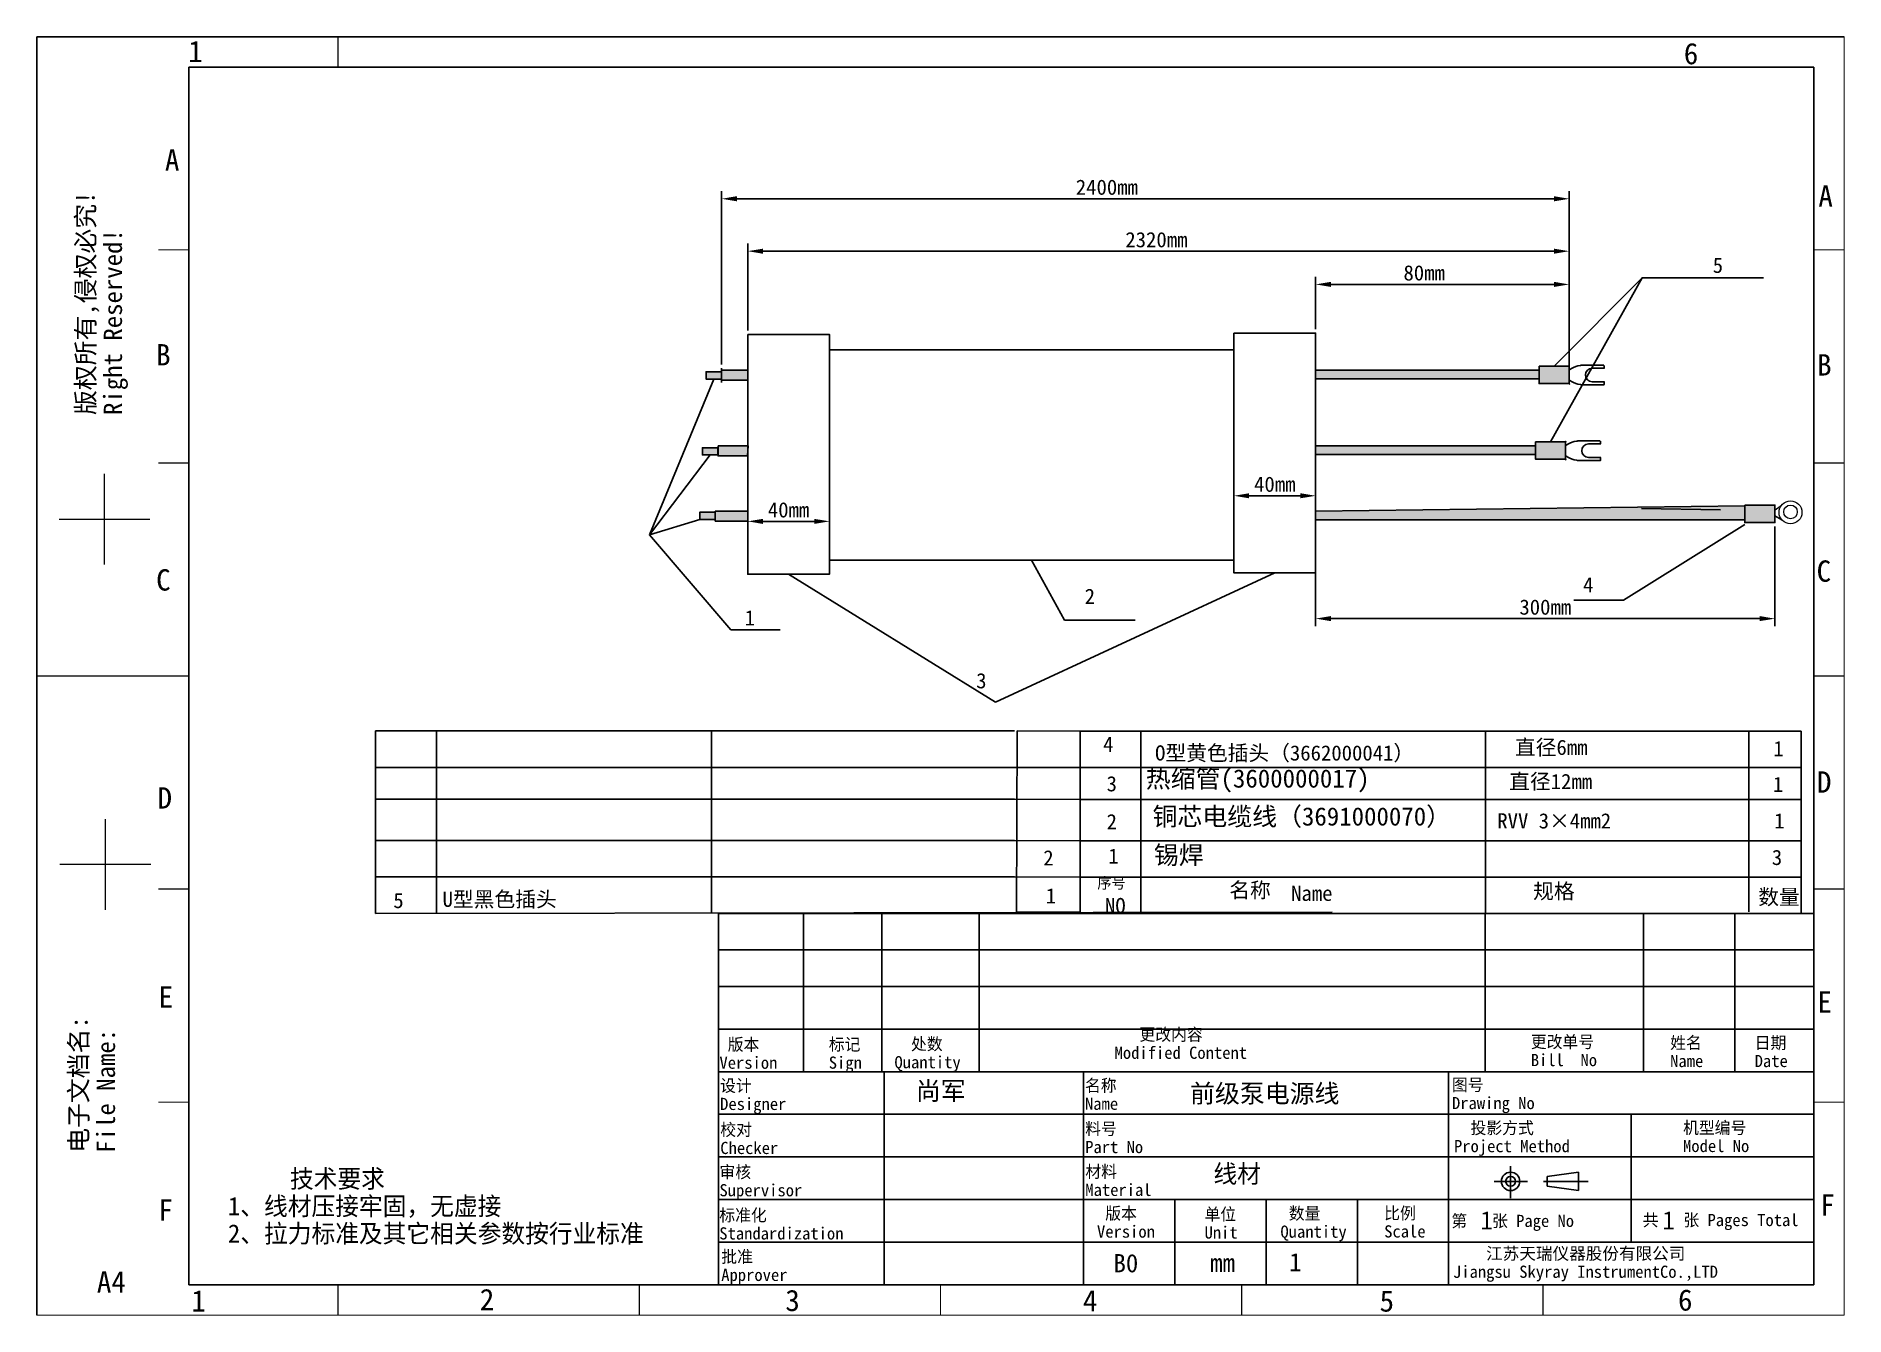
# Model space of a CAD drawing. Header units: millimetres. Extents: x 204 to 501, y 51 to 261.
import ezdxf

# ---------------------------------------------------------------- set-up
doc = ezdxf.new("R2010")
doc.units = ezdxf.units.MM
doc.layers.add('02___PRT_ALL_AXES', color=7, linetype='Continuous')
doc.styles.add('TEXTSTYLE_2', font='simfang_0.ttf')
doc.dimstyles.new('ISO-25', dxfattribs={"dimtxt": 2.5, "dimasz": 2.5, "dimexe": 1.25, "dimexo": 0.625, "dimtad": 1, "dimdsep": 46, "dimtxsty": 'Standard', "dimcen": 2.5, "dimadec": 0, "dimazin": 0, "dimtfac": 1, "dimtmove": 0, "dimatfit": 3, "dimfxl": 1, "dimarcsym": 0})

# ---------------------------------------------------------------- blocks, each defined once
blk = doc.blocks.new('*D1')
at = {"color": 0, "lineweight": -2}
for p, q in [((414.1, 212.78), (414.1, 221.39)), ((416.6, 220.14), (453.27, 220.14)), ((455.77, 207.36), (455.77, 221.39))]:
    blk.add_line(p, q, dxfattribs=at)
at = {"color": 0}
for points in [[(416.6, 220.56), (416.6, 219.73), (414.1, 220.14)], [(453.27, 220.56), (453.27, 219.73), (455.77, 220.14)]]:
    blk.add_solid(points, dxfattribs=at)
at = {"layer": 'Defpoints', "color": 0}
for p in [(455.77, 220.14), (414.1, 212.16), (455.77, 206.73)]:
    blk.add_point(p, dxfattribs=at)
at = {"color": 0, "insert": (431.93, 222.02), "char_height": 2.5, "attachment_point": 5}
blk.add_mtext('80mm', dxfattribs=at)
blk = doc.blocks.new('*D3')
at = {"color": 0, "lineweight": -2}
for p, q in [((320.77, 212.55), (320.77, 226.85)), ((455.77, 207.36), (455.77, 226.85)), ((323.27, 225.6), (453.27, 225.6))]:
    blk.add_line(p, q, dxfattribs=at)
at = {"color": 0}
for points in [[(323.27, 226.01), (323.27, 225.18), (320.77, 225.6)], [(453.27, 226.01), (453.27, 225.18), (455.77, 225.6)]]:
    blk.add_solid(points, dxfattribs=at)
at = {"layer": 'Defpoints', "color": 0}
for p in [(455.77, 225.6), (320.77, 211.93), (455.77, 206.73)]:
    blk.add_point(p, dxfattribs=at)
at = {"color": 0, "insert": (387.93, 227.47), "char_height": 2.5, "attachment_point": 5}
blk.add_mtext('2320mm', dxfattribs=at)
blk = doc.blocks.new('*D2')
at = {"color": 0, "lineweight": -2}
for p, q in [((316.49, 207.01), (316.49, 235.46)), ((455.77, 205.92), (455.77, 235.46)), ((318.99, 234.21), (453.27, 234.21))]:
    blk.add_line(p, q, dxfattribs=at)
at = {"color": 0}
for points in [[(318.99, 234.63), (318.99, 233.79), (316.49, 234.21)], [(453.27, 234.63), (453.27, 233.79), (455.77, 234.21)]]:
    blk.add_solid(points, dxfattribs=at)
at = {"layer": 'Defpoints', "color": 0}
for p in [(455.77, 234.21), (316.49, 206.38), (455.77, 205.3)]:
    blk.add_point(p, dxfattribs=at)
at = {"color": 0, "insert": (379.79, 236.09), "char_height": 2.5, "attachment_point": 5}
blk.add_mtext('2400mm', dxfattribs=at)
blk = doc.blocks.new('*D4')
at = {"color": 0, "lineweight": -2}
for p, q in [((320.77, 191.6), (320.77, 179.97)), ((334.2, 191.6), (334.2, 179.97)), ((323.27, 181.22), (331.7, 181.22))]:
    blk.add_line(p, q, dxfattribs=at)
at = {"color": 0}
for points in [[(323.27, 181.63), (323.27, 180.8), (320.77, 181.22)], [(331.7, 181.63), (331.7, 180.8), (334.2, 181.22)]]:
    blk.add_solid(points, dxfattribs=at)
at = {"layer": 'Defpoints', "color": 0}
for p in [(320.77, 192.22), (334.2, 192.22), (334.2, 181.22)]:
    blk.add_point(p, dxfattribs=at)
at = {"color": 0, "insert": (327.49, 183.09), "char_height": 2.5, "attachment_point": 5}
blk.add_mtext('40mm', dxfattribs=at)
blk = doc.blocks.new('*D5')
at = {"color": 0, "lineweight": -2}
for p, q in [((400.67, 191.83), (400.67, 184.17)), ((414.1, 193.01), (414.1, 184.17)), ((403.17, 185.42), (411.6, 185.42))]:
    blk.add_line(p, q, dxfattribs=at)
at = {"color": 0}
for points in [[(403.17, 185.84), (403.17, 185.01), (400.67, 185.42)], [(411.6, 185.84), (411.6, 185.01), (414.1, 185.42)]]:
    blk.add_solid(points, dxfattribs=at)
at = {"layer": 'Defpoints', "color": 0}
for p in [(414.1, 193.63), (400.67, 192.45), (414.1, 185.42)]:
    blk.add_point(p, dxfattribs=at)
at = {"color": 0, "insert": (407.38, 187.3), "char_height": 2.5, "attachment_point": 5}
blk.add_mtext('40mm', dxfattribs=at)
blk = doc.blocks.new('*D6')
at = {"color": 0, "lineweight": -2}
for p, q in [((414.1, 180.83), (414.1, 163.99)), ((489.56, 180.4), (489.56, 163.99)), ((416.6, 165.24), (487.06, 165.24))]:
    blk.add_line(p, q, dxfattribs=at)
at = {"color": 0}
for points in [[(416.6, 165.66), (416.6, 164.83), (414.1, 165.24)], [(487.06, 165.66), (487.06, 164.83), (489.56, 165.24)]]:
    blk.add_solid(points, dxfattribs=at)
at = {"layer": 'Defpoints', "color": 0}
for p in [(414.1, 181.46), (489.56, 181.03), (489.56, 165.24)]:
    blk.add_point(p, dxfattribs=at)
at = {"color": 0, "insert": (451.83, 167.12), "char_height": 2.5, "attachment_point": 5}
blk.add_mtext('300mm', dxfattribs=at)

msp = doc.modelspace()

# ---------------------------------------------------------------- hatches: boundary and pattern name
h = msp.add_hatch(color=256)
h.set_gradient(color1=(128, 128, 128), one_color=1, tint=1)
h.paths.add_polyline_path([(315.439, 182.712), (312.88, 182.712), (312.88, 181.515), (315.439, 181.515)])
h.paths.add_polyline_path([(315.877, 193.323), (313.319, 193.323), (313.319, 192.126), (315.877, 192.126)])
h.paths.add_polyline_path([(316.494, 205.799), (313.936, 205.799), (313.936, 204.602), (316.494, 204.602)])
h = msp.add_hatch(color=256)
h.set_gradient(color1=(228, 7, 11), color2=(254, 230, 231), one_color=1, tint=0.95)
h.paths.add_polyline_path([(316.494, 206.066), (320.772, 206.066), (320.772, 204.413), (316.494, 204.413)])
h = msp.add_hatch(color=256)
h.set_gradient(color1=(228, 7, 11), color2=(254, 230, 231), one_color=1, tint=0.95)
h.paths.add_polyline_path([(414.097, 206.066), (450.824, 206.066), (450.824, 204.611), (414.097, 204.611)])
h = msp.add_hatch(color=256)
h.set_gradient(color1=(51, 51, 51), one_color=1, tint=1)
h.paths.add_polyline_path([(450.824, 206.73), (455.773, 206.73), (455.773, 203.862), (450.824, 203.862)])
h = msp.add_hatch(color=256)
h.set_gradient(color1=(0, 0, 255), one_color=1, tint=1)
h.paths.add_polyline_path([(315.897, 193.632), (320.822, 193.632), (320.761, 191.979), (315.897, 191.979)])
h = msp.add_hatch(color=256)
h.set_gradient(color1=(0, 0, 255), one_color=1, tint=1)
h.paths.add_polyline_path([(414.097, 193.632), (450.226, 193.632), (450.226, 192.177), (414.097, 192.177)])
h = msp.add_hatch(color=256)
h.set_gradient(color1=(51, 51, 51), one_color=1, tint=1)
h.paths.add_polyline_path([(450.226, 194.296), (455.175, 194.296), (455.175, 191.428), (450.226, 191.428)])
h = msp.add_hatch(color=256)
h.set_gradient(color1=(230, 161, 0), color2=(255, 247, 229), one_color=1, tint=0.95)
h.paths.add_polyline_path([(315.44, 182.915), (320.786, 182.915), (320.817, 181.262), (315.44, 181.262)])
h = msp.add_hatch(color=256)
h.set_gradient(color1=(230, 161, 0), color2=(255, 247, 229), one_color=1, tint=0.95)
h.paths.add_polyline_path([(414.097, 182.915), (484.612, 183.749), (484.612, 181.46), (414.097, 181.46)])
h = msp.add_hatch(color=256)
h.set_gradient(color1=(255, 255, 0), color2=(255, 255, 229), one_color=1, tint=0.95)
h.paths.add_polyline_path([(484.612, 183.898), (489.561, 183.898), (489.561, 181.029), (484.612, 181.029)])

# ---------------------------------------------------------------- linework, layer by layer
at = {"linetype": 'Continuous'}
for p, q in [((203.954, 50.816), (203.954, 260.816)), ((203.954, 260.816), (500.954, 260.816)), ((228.954, 55.816), (228.954, 255.816)), ((228.954, 255.816), (495.954, 255.816)), ((495.954, 55.816), (495.954, 255.816)), ((315.954, 55.816), (315.954, 116.816)), ((315.954, 116.816), (495.954, 116.816)), ((329.964, 90.816), (329.964, 116.816)), ((342.801, 90.816), (342.801, 116.816)), ((358.819, 90.816), (358.819, 116.816)), ((441.954, 90.816), (441.954, 116.816)), ((467.954, 90.816), (467.954, 116.816)), ((482.954, 90.816), (482.954, 116.816)), ((315.954, 110.816), (495.954, 110.816)), ((315.954, 104.816), (495.954, 104.816)), ((315.954, 97.816), (495.954, 97.816)), ((315.954, 90.816), (495.954, 90.816)), ((343.223, 55.816), (343.223, 90.816)), ((375.954, 55.816), (375.954, 90.816)), ((435.954, 55.816), (435.954, 90.816)), ((315.954, 83.816), (495.954, 83.816)), ((465.954, 62.816), (465.954, 83.816)), ((315.954, 76.816), (495.954, 76.816)), ((446.128, 75.307), (446.128, 70.027)), ((457.29, 74.314), (452.115, 73.61)), ((457.29, 74.314), (457.29, 71.292)), ((443.445, 72.803), (448.905, 72.803)), ((451.546, 72.803), (458.9, 72.803)), ((452.115, 73.61), (452.115, 71.997)), ((452.115, 71.997), (457.29, 71.292)), ((315.954, 69.816), (495.954, 69.816)), ((390.954, 55.816), (390.954, 69.816)), ((405.954, 55.816), (405.954, 69.816)), ((420.954, 55.816), (420.954, 69.816)), ((315.954, 62.816), (495.954, 62.816)), ((228.954, 55.816), (495.954, 55.816))]:
    msp.add_line(p, q, dxfattribs=at)
for p, q in [((452.7, 194.296), (467.764, 221.196)), ((453.298, 206.73), (467.764, 221.196)), ((467.764, 221.196), (487.705, 221.196)), ((316.494, 205.217), (316.494, 206.381)), ((316.494, 206.217), (316.494, 204.217)), ((316.494, 205.217), (316.494, 204.053)), ((315.215, 204.602), (304.615, 178.98)), ((314.598, 192.126), (304.615, 178.98)), ((312.88, 181.515), (304.615, 178.98)), ((467.67, 183.32), (480.647, 183.104)), ((304.615, 178.98), (318.025, 163.408)), ((484.612, 180.711), (464.658, 168.297)), ((327.486, 172.521), (361.467, 151.504)), ((361.467, 151.504), (407.383, 172.75)), ((367.429, 174.832), (372.83, 165.014)), ((464.658, 168.297), (456.531, 168.297)), ((372.83, 165.014), (384.447, 165.014)), ((318.025, 163.408), (326.096, 163.408)), ((365.04, 146.807), (375.394, 146.766)), ((364.615, 140.807), (375.394, 140.766)), ((259.609, 135.562), (364.618, 135.562)), ((364.618, 135.562), (375.394, 135.52)), ((375.388, 135.52), (493.884, 135.52)), ((364.615, 128.807), (375.394, 128.766)), ((364.615, 122.807), (375.394, 122.766)), ((416.808, 117.017), (259.615, 116.807)), ((364.929, 117.017), (375.394, 117.017))]:
    msp.add_line(p, q)
at = {"color": 7, "linetype": 'Continuous'}
msp.add_line((490.69, 181.48), (489.563, 182.112), dxfattribs=at)
at = {"lineweight": 0}
msp.add_line((489.6, 183.11), (490.671, 183.89), dxfattribs=at)
at = {"linetype": 'Continuous', "lineweight": -3}
for p, q in [((259.615, 146.807), (364.615, 146.807)), ((259.615, 116.807), (259.615, 146.807)), ((269.615, 116.807), (269.615, 146.807)), ((314.812, 116.807), (314.812, 146.807)), ((364.929, 117.017), (365.04, 146.807)), ((375.394, 146.766), (493.884, 146.766)), ((375.394, 116.766), (375.394, 146.766)), ((385.394, 116.766), (385.394, 146.766)), ((441.996, 116.766), (441.996, 146.766)), ((485.27, 117.085), (485.27, 146.766)), ((493.884, 116.766), (493.884, 146.766)), ((495.954, 116.816), (495.954, 146.816)), ((259.615, 140.807), (364.615, 140.807)), ((375.394, 140.766), (493.884, 140.766)), ((259.615, 128.807), (364.615, 128.807)), ((375.394, 128.766), (493.884, 128.766)), ((259.615, 122.807), (364.615, 122.807)), ((375.394, 122.766), (493.884, 122.766))]:
    msp.add_line(p, q, dxfattribs=at)
at = {"linetype": 'Continuous', "lineweight": 0}
msp.add_line((342.504, 117.017), (342.504, 117.017), dxfattribs=at)
at = {"linetype": 'Continuous', "const_width": 0.2}
for points in [[(253.454, 255.816), (253.454, 260.816)], [(500.954, 50.816), (500.954, 260.816)], [(228.954, 225.816), (223.954, 225.816)], [(495.954, 225.816), (500.954, 225.816)], [(228.954, 190.816), (223.954, 190.816)], [(495.954, 190.816), (500.954, 190.816)], [(215.07, 189.04), (215.07, 174.084)], [(207.592, 181.562), (222.548, 181.562)], [(228.954, 155.816), (203.954, 155.816)], [(495.954, 155.816), (500.954, 155.816)], [(215.217, 132.353), (215.217, 117.397)], [(207.739, 124.875), (222.695, 124.875)], [(228.954, 120.816), (223.954, 120.816)], [(495.954, 120.816), (500.954, 120.816)], [(228.954, 85.816), (223.954, 85.816)], [(495.954, 85.816), (500.954, 85.816)], [(253.454, 55.816), (253.454, 50.816)], [(302.954, 55.816), (302.954, 50.816)], [(352.454, 55.816), (352.454, 50.816)], [(401.954, 55.816), (401.954, 50.816)], [(451.454, 55.816), (451.454, 50.816)], [(203.954, 50.816), (500.954, 50.816)]]:
    msp.add_lwpolyline(points, dxfattribs=at)
for points in [[(320.772, 211.929), (334.199, 211.929), (334.199, 172.521), (320.772, 172.521)], [(400.67, 212.158), (414.097, 212.158), (414.097, 172.75), (400.67, 172.75)], [(334.199, 209.391), (400.66, 209.391), (400.66, 174.832), (334.199, 174.832)], [(316.494, 205.799), (313.936, 205.799), (313.936, 204.602), (316.494, 204.602)], [(316.494, 206.066), (320.772, 206.066), (320.772, 204.413), (316.494, 204.413)], [(414.097, 206.066), (450.824, 206.066), (450.824, 204.611), (414.097, 204.611)], [(450.824, 206.73), (455.773, 206.73), (455.773, 203.862), (450.824, 203.862)], [(315.877, 193.323), (313.319, 193.323), (313.319, 192.126), (315.877, 192.126)], [(315.897, 193.632), (320.822, 193.632), (320.761, 191.979), (315.897, 191.979)], [(414.097, 193.632), (450.226, 193.632), (450.226, 192.177), (414.097, 192.177)], [(450.226, 194.296), (455.175, 194.296), (455.175, 191.428), (450.226, 191.428)], [(315.439, 182.712), (312.88, 182.712), (312.88, 181.515), (315.439, 181.515)], [(315.44, 182.915), (320.786, 182.915), (320.817, 181.262), (315.44, 181.262)], [(414.097, 182.915), (484.612, 183.749), (484.612, 181.46), (414.097, 181.46)], [(484.612, 183.898), (489.561, 183.898), (489.561, 181.029), (484.612, 181.029)]]:
    msp.add_lwpolyline(points, close=True)
at = {"lineweight": 0}
for centre, radius in [((492.128, 182.697), 1.883), ((492.133, 182.774), 1.116)]:
    msp.add_circle(centre, radius, dxfattribs=at)
at = {"linetype": 'Continuous'}
for radius in [1.511, 0.807]:
    msp.add_circle((446.128, 72.803), radius, dxfattribs=at)
at = {"layer": '02___PRT_ALL_AXES', "color": 7, "linetype": 'Continuous'}
for p, q in [((456.147, 206.323), (455.824, 206.094)), ((457.692, 206.851), (457.665, 206.848)), ((457.741, 206.855), (457.724, 206.854)), ((457.763, 206.857), (457.741, 206.855)), ((457.78, 206.858), (457.763, 206.857)), ((457.798, 206.86), (457.78, 206.858)), ((457.817, 206.861), (457.798, 206.86)), ((457.835, 206.862), (457.817, 206.861)), ((457.835, 206.862), (461.474, 206.862)), ((457.836, 206.862), (457.835, 206.862)), ((457.835, 206.862), (457.835, 206.862)), ((459.524, 206.362), (461.474, 206.362)), ((461.524, 206.812), (461.524, 206.412)), ((456.147, 204.202), (455.824, 204.431)), ((457.632, 203.68), (457.662, 203.677)), ((457.662, 203.677), (457.687, 203.674)), ((457.687, 203.674), (457.708, 203.672)), ((457.708, 203.672), (457.726, 203.671)), ((457.726, 203.671), (457.748, 203.669)), ((457.748, 203.669), (457.767, 203.667)), ((457.767, 203.667), (457.786, 203.666)), ((457.786, 203.666), (457.806, 203.664)), ((457.806, 203.664), (457.823, 203.663)), ((457.823, 203.663), (457.836, 203.662)), ((461.474, 203.662), (457.836, 203.662)), ((461.474, 204.162), (459.524, 204.162)), ((461.524, 204.112), (461.524, 203.712)), ((455.549, 193.888), (455.226, 193.66)), ((457.094, 194.416), (457.067, 194.414)), ((457.143, 194.421), (457.126, 194.419)), ((457.165, 194.423), (457.143, 194.421)), ((457.182, 194.424), (457.165, 194.423)), ((457.2, 194.426), (457.182, 194.424)), ((457.22, 194.427), (457.2, 194.426)), ((457.237, 194.428), (457.22, 194.427)), ((457.238, 194.428), (457.237, 194.428)), ((457.238, 194.428), (460.876, 194.428)), ((457.238, 194.428), (457.238, 194.428)), ((458.926, 193.928), (460.876, 193.928)), ((460.926, 194.378), (460.926, 193.978)), ((455.549, 191.768), (455.226, 191.997)), ((457.034, 191.246), (457.065, 191.243)), ((457.065, 191.243), (457.09, 191.24)), ((457.09, 191.24), (457.11, 191.238)), ((457.11, 191.238), (457.128, 191.236)), ((457.128, 191.236), (457.15, 191.235)), ((457.15, 191.235), (457.169, 191.233)), ((457.169, 191.233), (457.188, 191.231)), ((457.188, 191.231), (457.209, 191.23)), ((457.209, 191.23), (457.226, 191.229)), ((457.226, 191.229), (457.238, 191.228)), ((460.876, 191.228), (457.238, 191.228)), ((460.876, 191.728), (458.926, 191.728)), ((460.926, 191.678), (460.926, 191.278))]:
    msp.add_line(p, q, dxfattribs=at)
for points in [[(457.575, 206.837), (457.189, 206.766), (456.825, 206.656), (456.479, 206.509), (456.147, 206.323)], [(457.665, 206.848), (457.634, 206.844), (457.616, 206.842), (457.597, 206.84), (457.575, 206.837)], [(457.724, 206.854), (457.703, 206.852), (457.692, 206.851)], [(457.575, 203.687), (457.189, 203.759), (456.825, 203.869), (456.479, 204.016), (456.147, 204.202)], [(457.575, 203.687), (457.596, 203.685), (457.615, 203.682), (457.632, 203.68)], [(456.978, 194.403), (456.591, 194.331), (456.227, 194.222), (455.881, 194.075), (455.549, 193.888)], [(457.067, 194.414), (457.036, 194.41), (457.018, 194.408), (456.999, 194.406), (456.978, 194.403)], [(457.126, 194.419), (457.105, 194.418), (457.094, 194.416)], [(456.978, 191.253), (456.591, 191.325), (456.227, 191.435), (455.881, 191.582), (455.549, 191.768)], [(456.978, 191.253), (456.998, 191.25), (457.017, 191.248), (457.034, 191.246)]]:
    msp.add_lwpolyline(points, dxfattribs=at)
for centre, radius, start, end in [((456.624, 206.062), 0.8, 177.74193, 180), ((459.524, 205.262), 1.1, 90, 270), ((461.474, 206.412), 0.05, 270.0182, 360), ((455.774, 203.812), 0.05, 270, 0), ((456.624, 204.462), 0.8, 180, 182.25807), ((461.474, 204.112), 0.05, 0, 90), ((461.474, 203.712), 0.05, 270.01848, 0), ((455.176, 194.278), 0.05, 0, 90), ((456.026, 193.628), 0.8, 177.74193, 180), ((458.926, 192.828), 1.1, 90, 270), ((460.876, 193.978), 0.05, 270.0182, 360), ((455.176, 191.378), 0.05, 270, 0), ((456.026, 192.028), 0.8, 180, 182.25807), ((460.876, 191.678), 0.05, 0, 90), ((460.876, 191.278), 0.05, 270.01848, 0)]:
    msp.add_arc(centre, radius, start, end, dxfattribs=at)

# ---------------------------------------------------------------- texts
at = {"linetype": 'Continuous', "char_height": 3.5, "line_spacing_factor": 0.9, "style": 'TEXTSTYLE_2'}
for s, insert, width, attachment_point in [('1', (228.831, 260.162), 2.42804, 1), ('6', (474.596, 259.806), 2.42804, 1), ('A', (227.393, 242.318), 2.42804, 3), ('A', (496.708, 236.404), 2.42804, 1), ('B', (223.558, 210.328), 2.42804, 1), ('B', (496.497, 208.673), 2.42804, 1), ('C', (223.57, 173.35), 2.42804, 1), ('C', (496.417, 174.8), 2.42804, 1), ('D\\P ', (496.476, 140.153), 2.42804, 1), ('D', (223.801, 137.538), 2.42804, 1), ('E', (223.974, 104.817), 2.42804, 1), ('E', (496.546, 104.009), 2.42804, 1), ('F', (223.956, 69.831), 2.42804, 1), ('F', (497.02, 70.678), 2.42804, 1), ('A4', (213.828, 58.046), 4.85609, 1), ('1', (229.346, 54.92), 2.42804, 1), ('2', (276.749, 55.144), 2.42804, 1), ('3', (326.956, 54.995), 2.42804, 1), ('4', (375.857, 54.948), 2.42804, 1), ('5', (424.603, 54.9), 2.42804, 1), ('6', (473.647, 55.066), 2.42804, 1)]:
    msp.add_mtext(s, dxfattribs=dict(at, insert=insert, width=width, attachment_point=attachment_point))
at = {"linetype": 'Continuous', "attachment_point": 1, "rotation": 90, "line_spacing_factor": 0.9, "style": 'TEXTSTYLE_2'}
for s, insert, char_height, width in [('版权所有,侵权必究!\\PRight Reserved!', (210.471, 198.691), 2.99125, 37.26366), ('电子文档名:\\PFile Name:', (209.324, 77.498), 2.9912, 22.77101)]:
    msp.add_mtext(s, dxfattribs=dict(at, insert=insert, char_height=char_height, width=width))
at = {"attachment_point": 1}
for s, insert, char_height, width in [('   \\P   5', (474.244, 228.701), 2.5, 13.46078), ('2', (376.148, 170.152), 2.5, 8.29855), (' \\P 4', (456.338, 176.201), 2.5, 13.16901), ('1', (320.281, 166.615), 2.5, 1.7791), ('3', (358.318, 156.292), 2.5, 6.38834), ('{\\fSimSun|b0|i0|c0|p2;4}', (379.179, 145.846), 2.5, 5.40375), ('{\\fSimSun|b0|i0|c134|p2;直径6\\fSimSun|b0|i0|c0|p2;mm}', (446.845, 145.353), 2.5, 24.62788), ('{\\fSimSun|b0|i0|c134|p2;O型黄色插头（}3662000041{\\fFangSong_GB2312|b0|i0|c134|p49;）}', (387.712, 144.428), 2.5, 52.75417), ('{\\fSimSun|b0|i0|c134|p2;直径12\\fSimSun|b0|i0|c0|p2;mm}', (445.904, 139.742), 2.5, 24.62788), ('{\\fSimSun|b0|i0|c0|p2;3}', (379.749, 139.366), 2.5, 4.48889), ('{\\fSimSun|b0|i0|c0|p2;2}', (379.749, 133.137), 2.5, 4.48889), ('{\\fSimSun|b0|i0|c0|p2;\\H0.8333x;RVV 3×4mm2}', (443.945, 133.272), 3, 31.96985), ('{\\fSimSun|b0|i0|c0|p2;2}', (369.35, 127.188), 2.5, 5.88252), ('{\\fSimSun|b0|i0|c0|p2;1}', (380.039, 127.484), 2.5, 4.48889), ('5', (262.541, 120.194), 2.5, 10), ('{\\fSimSun|b0|i0|c0|p2;U\\fSimSun|b0|i0|c134|p2;型黑色插头}', (270.636, 120.4), 2.5, 40.8876), ('{\\fSimSun|b0|i0|c0|p2;1}', (369.749, 120.949), 2.5, 5.46605)]:
    msp.add_mtext(s, dxfattribs=dict(at, insert=insert, char_height=char_height, width=width))
at = {"linetype": 'Continuous', "lineweight": -3, "char_height": 2.5, "attachment_point": 1}
for s, insert, width in [('{\\fSimSun|b0|i0|c134|p2;1}', (489.301, 145.132), 3.82703), ('{\\fSimSun|b0|i0|c0|p2;1}', (489.237, 139.266), 3.82703), ('{\\fSimSun|b0|i0|c134|p2;1}', (489.442, 133.266), 3.72973), ('{\\fSimSun|b0|i0|c0|p2;3}', (489.057, 127.266), 3.72973), ('{\\fSimSun|b0|i0|c0|p2;NO}', (379.481, 119.351), 4.04324), ('{\\fSimSun|b0|i0|c0|p2;Name}', (410.067, 121.375), 6.81081)]:
    msp.add_mtext(s, dxfattribs=dict(at, insert=insert, width=width))
at = {"linetype": 'Continuous', "attachment_point": 1, "line_spacing_factor": 0.9}
for s, insert, char_height, width in [('{\\fSimSun|b0|i0|c134|p2;热缩管(3600000017)}', (386.193, 140.484), 3, 44.47994), ('{\\fSimSun|b0|i0|c134|p2;铜芯电缆线（\\fSimSun|b0|i0|c0|p2;3691000070\\fSimSun|b0|i0|c134|p2;）}', (387.298, 134.25), 3, 55.74871), ('{\\fSimSun|b0|i0|c134|p2;锡焊}', (387.519, 127.918), 3, 51.36719), ('   更改内容\\PModified Content', (381.06, 97.93), 2, 45.80974), (' 版本\\PVersion', (316.129, 96.297), 2, 9.71218), ('标记\\PSign', (334.095, 96.307), 2, 10.61752), ('  处数\\PQuantity', (344.89, 96.378), 2, 14.09474), ('更改单号\\PBill  No', (449.458, 96.728), 2, 18.15195), ('姓名\\PName', (472.353, 96.576), 2, 5.54982), ('日期\\PDate', (486.24, 96.576), 2, 5.54982), ('设计\\PDesigner', (316.239, 89.524), 2, 11.09963), ('{\\fSimSun|b0|i0|c134|p2;尚军}', (348.405, 89.164), 3, 22.85978), ('名称\\PName', (376.195, 89.553), 2, 5.54982), ('{\\fSimSun|b0|i0|c134|p2;前级泵电源线}', (393.46, 88.738), 3, 42.22314), ('图号\\PDrawing No', (436.498, 89.669), 2, 23.83262), ('校对\\PChecker', (316.268, 82.29), 2, 9.71218), ('料号\\PPart No', (376.229, 82.446), 2, 9.71218), ('  投影方式\\PProject Method', (436.83, 82.593), 2, 29.17821), ('机型编号\\PModel No', (474.469, 82.618), 2, 11.09963), ('     技术要求\\P1、线材压接牢固，无虚接\\P2、拉力标准及其它相关参数按行业标准\\P ', (235.352, 74.74), 3, 72.65314), ('审核\\PSupervisor', (316.135, 75.347), 2, 13.87454), ('材料\\PMaterial', (376.256, 75.406), 2, 11.09963), ('线材', (397.302, 75.558), 3, 8.30258), ('标准化\\PStandardization', (316.104, 68.257), 2, 20.81181), (' 版本\\PVersion', (378.167, 68.558), 2, 9.71218), ('单位\\PUnit', (395.841, 68.413), 2, 5.54982), (' 数量\\PQuantity', (408.316, 68.544), 2, 11.09963), ('比例\\PScale', (425.362, 68.584), 2, 6.93727), ('第   张 Page No', (436.397, 67.313), 2, 28.79031), ('1', (441.168, 67.901), 3, 2.08118), ('共   张 Pages Total', (467.845, 67.452), 2, 26.34686), ('1', (471.079, 67.901), 3, 2.08118), ('批准\\PApprover', (316.428, 61.44), 2, 11.09963), ('B0', (380.875, 60.86), 3, 4.16236), ('mm', (396.76, 60.932), 3, 4.16236), ('1', (409.752, 61.033), 3, 2.08118), ('    {\\fFangSong_GB2312|b0|i0|c134|p49;江苏天瑞仪器股份有限公司}\\PJiangsu Skyray InstrumentCo.,LTD', (436.671, 61.957), 2, 61.46143)]:
    msp.add_mtext(s, dxfattribs=dict(at, insert=insert, char_height=char_height, width=width))
at = {"color": 7, "linetype": 'Continuous', "lineweight": -3, "attachment_point": 1}
for s, insert, char_height, width in [('序号', (378.219, 122.714), 1.8, 9.69265), ('{\\fSimSun|b0|i0|c134|p2;名称}', (399.903, 121.898), 2.5, 11.06526), ('{\\fSimSun|b0|i0|c134|p2;规格}', (449.826, 121.718), 2.5, 12.06), ('{\\fSimSun|b0|i0|c134|p2;数量}', (486.825, 120.761), 2.5, 9.42222)]:
    msp.add_mtext(s, dxfattribs=dict(at, insert=insert, char_height=char_height, width=width))

# ---------------------------------------------------------------- dimensions: what is measured, and where the dimension line sits
for base, p1, p2, text, picture, middle in [((455.773, 234.211), (316.494, 206.381), (455.773, 205.296), '2400mm', '*D2', (379.793, 234.211)), ((455.773, 225.598), (320.772, 211.929), (455.773, 206.73), '2320mm', '*D3', (387.932, 225.598)), ((455.773, 220.143), (414.097, 212.158), (455.773, 206.73), '80mm', '*D1', (431.933, 220.143)), ((334.199, 181.217), (320.772, 192.225), (334.199, 192.225), '40mm', '*D4', (327.486, 181.217))]:
    dim = msp.add_linear_dim(base=base, p1=p1, p2=p2, text=text, dimstyle='ISO-25')
    dim.commit()
    dim.dimension.update_dxf_attribs({"geometry": picture, "text_midpoint": middle, "dimtype": 160})
for base, p1, p2, text, picture, middle in [((414.097, 185.425), (400.67, 192.454), (414.097, 193.632), '40mm', '*D5', (407.383, 187.3)), ((489.561, 165.244), (414.097, 181.46), (489.561, 181.029), '300mm', '*D6', (451.829, 167.119))]:
    dim = msp.add_linear_dim(base=base, p1=p1, p2=p2, text=text, dimstyle='ISO-25')
    dim.commit()
    dim.dimension.update_dxf_attribs({"geometry": picture, "text_midpoint": middle})

doc.saveas('drawing.dxf')
